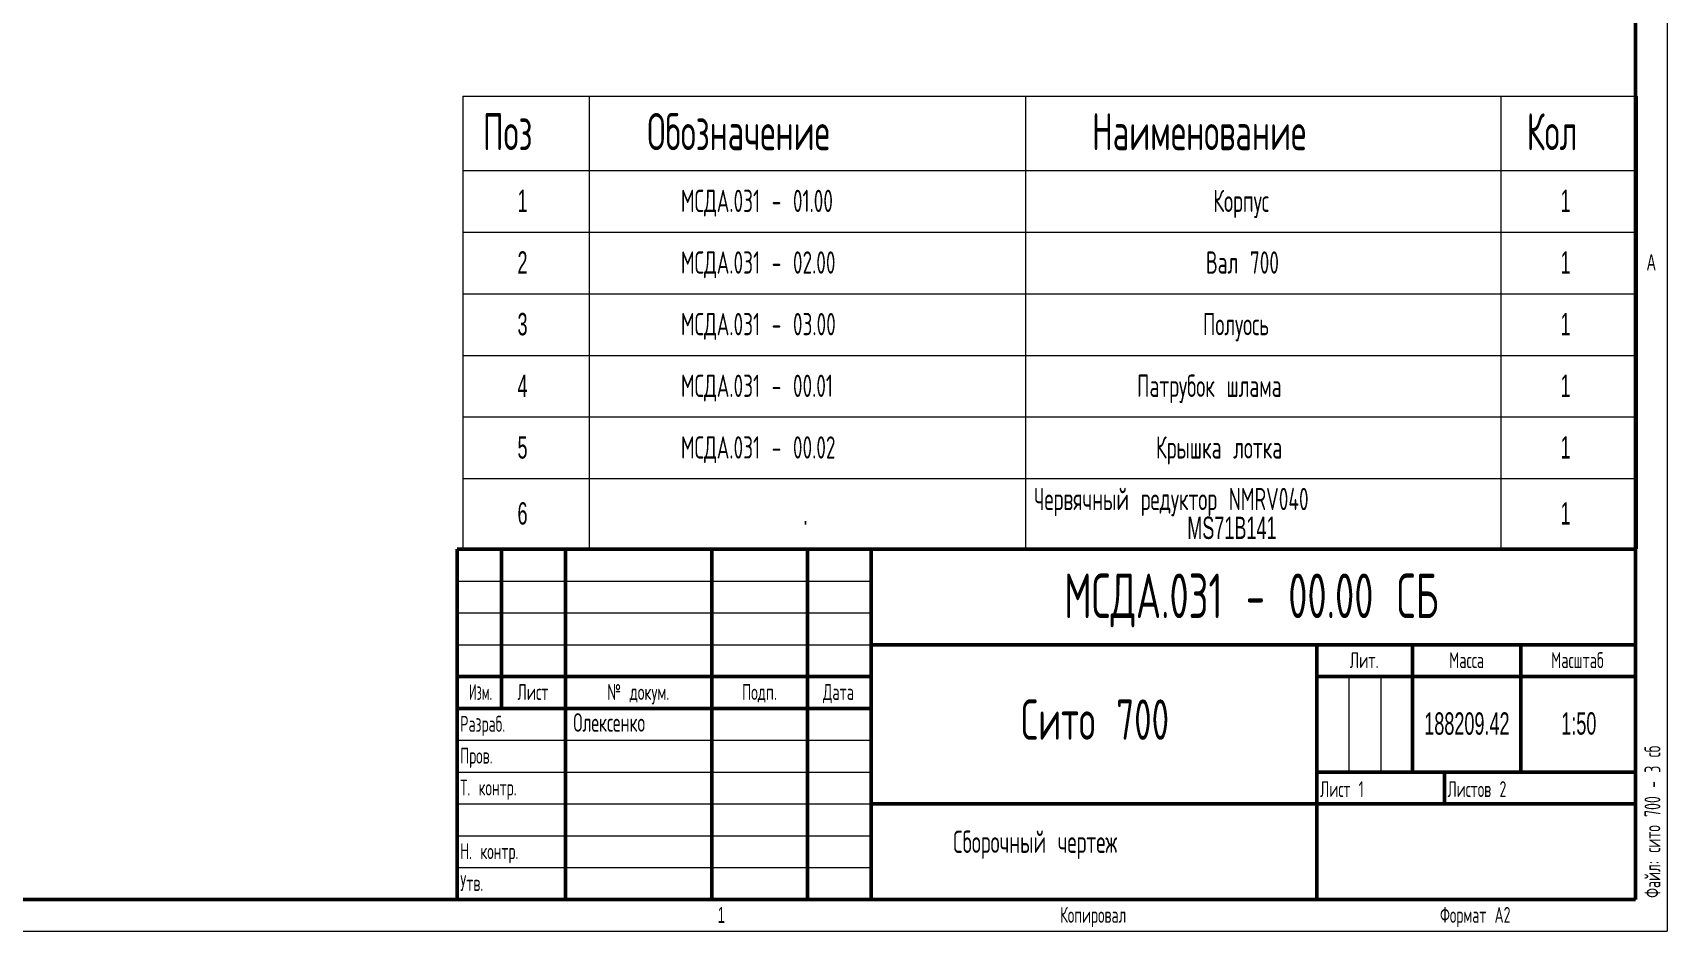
# Model space of a CAD drawing. Header units: millimetres. Extents: x 0 to 594, y 0 to 420.
# Drawn here: x 337.4 to 594, y 0 to 141.1 of the extents above; entities that cross this region are included whole.
import ezdxf

# ---------------------------------------------------------------- set-up
doc = ezdxf.new("R2010")
doc.units = ezdxf.units.MM
doc.layers.add('ОСЕВЫЕ', color=7, linetype='Continuous')
doc.layers.add('ОСНОВНОЙ', color=7, linetype='Continuous', lineweight=25)
doc.styles.add('SLDTEXTSTYLE0', font='TXT', dxfattribs={"width": 0.605, "bigfont": 'bigfont'})
doc.styles.add('SLDTEXTSTYLE1', font='TXT', dxfattribs={"width": 0.605})
doc.styles.add('SLDTEXTSTYLE2', font='TXT', dxfattribs={"width": 0.620146, "bigfont": 'bigfont'})
doc.styles.add('SLDTEXTSTYLE3', font='TXT', dxfattribs={"width": 0.52792, "bigfont": 'bigfont'})

# ---------------------------------------------------------------- blocks, each defined once
blk = doc.blocks.new('SW_TABLEANNOTATION_0')
at = {"color": 0, "linetype": 'Continuous', "lineweight": 18}
for p, q in [((0, 0), (0, -11.65)), ((0, 0), (19.86, 0)), ((19.86, 0), (19.86, -11.65)), ((19.86, 0), (88.33, 0)), ((88.33, 0), (88.33, -11.65)), ((88.33, 0), (162.95, 0)), ((162.95, 0), (162.95, -11.65)), ((162.95, 0), (184.38, 0)), ((184.38, 0), (184.38, -11.65)), ((0, -11.65), (19.86, -11.65)), ((0, -11.65), (0, -21.33)), ((19.86, -11.65), (88.33, -11.65)), ((19.86, -11.65), (19.86, -21.33)), ((88.33, -11.65), (162.95, -11.65)), ((88.33, -11.65), (88.33, -21.33)), ((162.95, -11.65), (184.38, -11.65)), ((162.95, -11.65), (162.95, -21.33)), ((184.38, -11.65), (184.38, -21.33)), ((0, -21.33), (0, -31.01)), ((0, -21.33), (19.86, -21.33)), ((19.86, -21.33), (19.86, -31.01)), ((19.86, -21.33), (88.33, -21.33)), ((88.33, -21.33), (88.33, -31.01)), ((88.33, -21.33), (162.95, -21.33)), ((162.95, -21.33), (162.95, -31.01)), ((162.95, -21.33), (184.38, -21.33)), ((184.38, -21.33), (184.38, -31.01)), ((0, -31.01), (0, -40.69)), ((0, -31.01), (19.86, -31.01)), ((19.86, -31.01), (19.86, -40.69)), ((19.86, -31.01), (88.33, -31.01)), ((88.33, -31.01), (88.33, -40.69)), ((88.33, -31.01), (162.95, -31.01)), ((162.95, -31.01), (162.95, -40.69)), ((162.95, -31.01), (184.38, -31.01)), ((184.38, -31.01), (184.38, -40.69)), ((0, -40.69), (0, -50.37)), ((0, -40.69), (19.86, -40.69)), ((19.86, -40.69), (19.86, -50.37)), ((19.86, -40.69), (88.33, -40.69)), ((88.33, -40.69), (88.33, -50.37)), ((88.33, -40.69), (162.95, -40.69)), ((162.95, -40.69), (162.95, -50.37)), ((162.95, -40.69), (184.38, -40.69)), ((184.38, -40.69), (184.38, -50.37)), ((0, -50.37), (0, -60.05)), ((0, -50.37), (19.86, -50.37)), ((19.86, -50.37), (19.86, -60.05)), ((19.86, -50.37), (88.33, -50.37)), ((88.33, -50.37), (88.33, -60.05)), ((88.33, -50.37), (162.95, -50.37)), ((162.95, -50.37), (162.95, -60.05)), ((162.95, -50.37), (184.38, -50.37)), ((184.38, -50.37), (184.38, -60.05)), ((0, -60.05), (0, -71.09)), ((0, -60.05), (19.86, -60.05)), ((19.86, -60.05), (19.86, -71.09)), ((19.86, -60.05), (88.33, -60.05)), ((88.33, -60.05), (88.33, -71.09)), ((88.33, -60.05), (162.95, -60.05)), ((162.95, -60.05), (162.95, -71.09)), ((162.95, -60.05), (184.38, -60.05)), ((184.38, -60.05), (184.38, -71.09)), ((0, -71.09), (19.86, -71.09)), ((19.86, -71.09), (88.33, -71.09)), ((88.33, -71.09), (162.95, -71.09)), ((162.95, -71.09), (184.38, -71.09))]:
    blk.add_line(p, q, dxfattribs=at)
at = {"color": 0, "linetype": 'Continuous', "lineweight": 0, "attachment_point": 1}
for s, insert, char_height, style in [('Поз', (3.16, -2.65), 5.821, 'SLDTEXTSTYLE0'), ('Обозначение', (28.95, -2.65), 5.8208, 'SLDTEXTSTYLE0'), ('Наименование', (98.79, -2.65), 5.8208, 'SLDTEXTSTYLE0'), ('Кол', (167.03, -2.65), 5.821, 'SLDTEXTSTYLE0'), ('1', (8.59, -14.68), 3.5, 'SLDTEXTSTYLE1'), ('МСДА.031 - 01.00', (34.23, -14.68), 3.5, 'SLDTEXTSTYLE0'), ('Корпус', (117.82, -14.68), 3.5, 'SLDTEXTSTYLE0'), ('1', (172.33, -14.68), 3.5, 'SLDTEXTSTYLE1'), ('2', (8.59, -24.36), 3.5, 'SLDTEXTSTYLE1'), ('МСДА.031 - 02.00', (34.23, -24.36), 3.5, 'SLDTEXTSTYLE0'), ('Вал 700', (116.66, -24.36), 3.5, 'SLDTEXTSTYLE0'), ('1', (172.33, -24.36), 3.5, 'SLDTEXTSTYLE1'), ('3', (8.59, -34.04), 3.5, 'SLDTEXTSTYLE1'), ('МСДА.031 - 03.00', (34.23, -34.04), 3.5, 'SLDTEXTSTYLE0'), ('Полуось', (116.2, -34.04), 3.5, 'SLDTEXTSTYLE0'), ('1', (172.33, -34.04), 3.5, 'SLDTEXTSTYLE1'), ('4', (8.59, -43.72), 3.5, 'SLDTEXTSTYLE1'), ('МСДА.031 - 00.01', (34.23, -43.72), 3.5, 'SLDTEXTSTYLE0'), ('Патрубок шлама', (105.85, -43.72), 3.5, 'SLDTEXTSTYLE0'), ('1', (172.33, -43.72), 3.5, 'SLDTEXTSTYLE1'), ('5', (8.59, -53.4), 3.5, 'SLDTEXTSTYLE1'), ('МСДА.031 - 00.02', (34.23, -53.4), 3.5, 'SLDTEXTSTYLE0'), ('Крышка лотка', (108.81, -53.4), 3.5, 'SLDTEXTSTYLE0'), ('1', (172.33, -53.4), 3.5, 'SLDTEXTSTYLE1'), ('Червячный редуктор NMRV040', (89.69, -61.5), 3.5, 'SLDTEXTSTYLE0'), ('6', (8.59, -63.76), 3.5, 'SLDTEXTSTYLE1'), ('1', (172.33, -63.76), 3.5, 'SLDTEXTSTYLE1'), ('.', (53.43, -63.76), 3.5, 'SLDTEXTSTYLE1'), ('MS71B141', (113.74, -66.02), 3.5, 'SLDTEXTSTYLE1')]:
    blk.add_mtext(s, dxfattribs=dict(at, insert=insert, char_height=char_height, style=style))

msp = doc.modelspace()

# ---------------------------------------------------------------- linework, layer by layer
at = {"color": 7, "linetype": 'Continuous', "lineweight": 50}
for p, q in [((589, 5), (589, 415)), ((404, 60), (589, 60)), ((404, 60), (404, 5)), ((411, 35), (411, 60)), ((421, 60), (421, 5)), ((444, 60), (444, 5)), ((459, 60), (459, 5)), ((469, 60), (469, 5)), ((469, 45), (589, 45)), ((539, 45), (539, 5)), ((554, 45), (554, 25)), ((571, 45), (571, 25)), ((404, 40), (469, 40)), ((539, 40), (589, 40)), ((404, 35), (469, 35)), ((539, 25), (589, 25)), ((559, 25), (559, 20)), ((469, 20), (589, 20)), ((20, 5), (589, 5))]:
    msp.add_line(p, q, dxfattribs=at)
at = {"color": 7, "linetype": 'Continuous', "lineweight": 18}
for p, q in [((404, 55), (469, 55)), ((404, 50), (469, 50)), ((404, 45), (469, 45)), ((544, 40), (544, 25)), ((549, 40), (549, 25)), ((404, 30), (469, 30)), ((404, 25), (469, 25)), ((404, 20), (469, 20)), ((404, 15), (469, 15)), ((404, 10), (469, 10))]:
    msp.add_line(p, q, dxfattribs=at)
at = {"layer": 'ОСЕВЫЕ', "lineweight": 18}
for p in [(594, 420), (0, 0)]:
    msp.add_line(p, (594, 0), dxfattribs=at)
at = {"layer": 'ОСНОВНОЙ', "linetype": 'Continuous', "lineweight": 18}
for p, q in [((589, 415), (589, 5)), ((589, 5), (20, 5))]:
    msp.add_line(p, q, dxfattribs=at)

# ---------------------------------------------------------------- block references
at = {"color": 7, "linetype": 'Continuous', "lineweight": 0}
msp.add_blockref('SW_TABLEANNOTATION_0', (404.8984, 131.1404), dxfattribs=at)

# ---------------------------------------------------------------- texts
for s, insert, char_height, attachment_point, style in [('МСДА.031 - 00.00 СБ', (528.6938, 56.1892), 7, 2, 'SLDTEXTSTYLE0'), ('Лит.', (546.4079, 43.8324), 2.5, 2, 'SLDTEXTSTYLE2'), ('Масса', (562.4915, 43.8324), 2.5, 2, 'SLDTEXTSTYLE2'), ('Масштаб', (579.8936, 43.8324), 2.5, 2, 'SLDTEXTSTYLE2'), ('Изм.', (407.6806, 38.8324), 2.5, 2, 'SLDTEXTSTYLE3'), ('Лист', (415.8978, 38.8324), 2.5, 2, 'SLDTEXTSTYLE2'), ('№ докум.', (432.4605, 38.8324), 2.5, 2, 'SLDTEXTSTYLE2'), ('Подп.', (451.4816, 38.8324), 2.5, 2, 'SLDTEXTSTYLE2'), ('Дата', (463.8859, 38.8324), 2.5, 2, 'SLDTEXTSTYLE2'), ('{\\Ftxt,bigfont|c204;Сито} 700', (504.1646, 36.4177), 6.35, 2, 'SLDTEXTSTYLE0'), ('Разраб.', (404.5, 33.8324), 2.5, 1, 'SLDTEXTSTYLE0'), ('Олексенко', (422.2543, 34.2522), 2.91042, 1, 'SLDTEXTSTYLE0'), ('188209.42', (562.5371, 34.3792), 3.5, 2, 'SLDTEXTSTYLE1'), ('1:50', (580.1076, 34.3933), 3.5, 2, 'SLDTEXTSTYLE1'), ('Пров.', (404.5, 28.8324), 2.5, 1, 'SLDTEXTSTYLE0'), ('Т. контр.', (404.5, 23.8324), 2.5, 1, 'SLDTEXTSTYLE0'), ('Лист 1', (539.5, 23.5824), 2.5, 1, 'SLDTEXTSTYLE0'), ('Листов 2', (559.5, 23.5824), 2.5, 1, 'SLDTEXTSTYLE0'), ('Сборочный чертеж', (481.8825, 15.81), 3.5, 1, 'SLDTEXTSTYLE0'), ('Н. контр.', (404.5, 13.8324), 2.5, 1, 'SLDTEXTSTYLE0'), ('Утв.', (404.5, 8.8324), 2.5, 1, 'SLDTEXTSTYLE0'), ('Копировал', (503.8657, 3.8324), 2.5, 2, 'SLDTEXTSTYLE0'), ('Формат А2', (563.8487, 3.8324), 2.5, 2, 'SLDTEXTSTYLE0')]:
    msp.add_mtext(s, dxfattribs=dict(at, insert=insert, char_height=char_height, attachment_point=attachment_point, style=style))
at = {"color": 7, "linetype": 'Continuous', "lineweight": 0, "insert": (590.4176, 5.25), "char_height": 2.5, "attachment_point": 1, "rotation": 90, "style": 'SLDTEXTSTYLE0'}
msp.add_mtext('Файл: сито 700 - 3 сб', dxfattribs=at)
at = {"layer": 'ОСНОВНОЙ', "char_height": 2.5, "attachment_point": 2, "style": 'SLDTEXTSTYLE1'}
for s, insert in [('A', (591.487, 106.3234)), ('1', (445.4826, 3.8234))]:
    msp.add_mtext(s, dxfattribs=dict(at, insert=insert))

doc.saveas('drawing.dxf')
